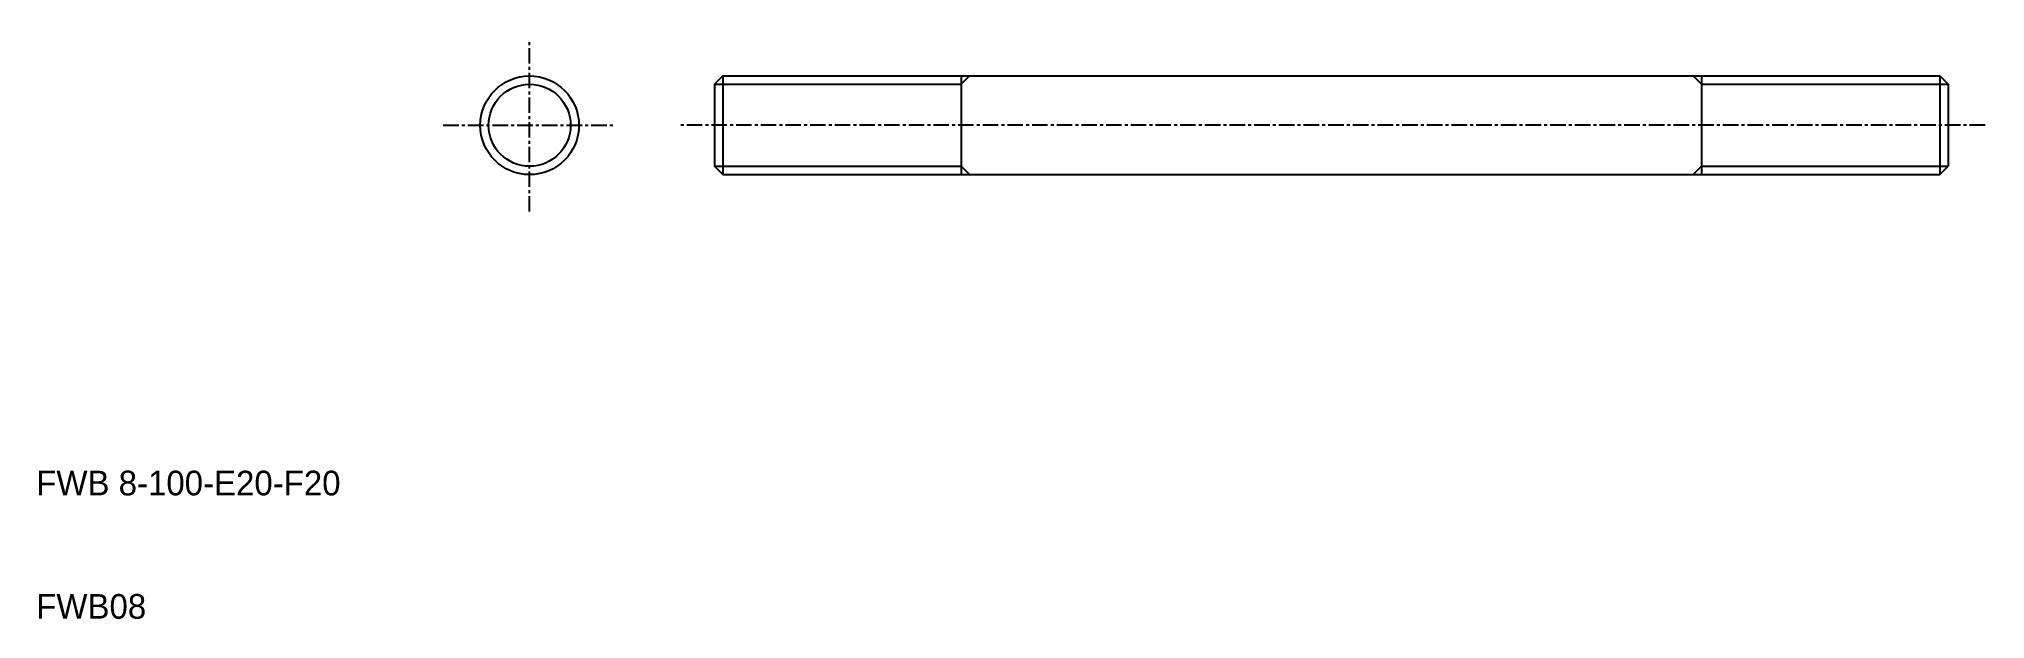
# Model space of a CAD drawing. Extents: x 10 to 168, y 10 to 57.
import ezdxf

# ---------------------------------------------------------------- set-up
doc = ezdxf.new("R2010")
doc.units = 0
doc.linetypes.add('CENTER', pattern=[2, 1.25, -0.25, 0.25, -0.25])
doc.layers.get('0').update_dxf_attribs({"linetype": 'CONTINUOUS'})
doc.layers.add('CENTER', color=1, linetype='CENTER')

msp = doc.modelspace()

# ---------------------------------------------------------------- linework, layer by layer
at = {"color": 7, "linetype": 'CONTINUOUS'}
for p, q in [((65.6765, 54), (65, 53.3235)), ((65.6765, 54), (164.3235, 54)), ((65.6765, 54), (65.6765, 46)), ((85, 54), (85, 46)), ((145, 54), (145, 46)), ((164.3235, 54), (164.3235, 46)), ((164.3235, 54), (165, 53.3235)), ((65, 53.3235), (65, 46.6765)), ((165, 53.3235), (165, 46.6765)), ((65.6765, 46), (65, 46.6765)), ((65.6765, 46), (164.3235, 46)), ((164.3235, 46), (165, 46.6765))]:
    msp.add_line(p, q, dxfattribs=at)
at = {"color": 3, "linetype": 'CONTINUOUS'}
for p, q in [((85.6765, 54), (85, 53.3235)), ((144.3235, 54), (145, 53.3235)), ((65, 53.3235), (85, 53.3235)), ((145, 53.3235), (165, 53.3235)), ((65, 46.6765), (85, 46.6765)), ((85.6765, 46), (85, 46.6765)), ((144.3235, 46), (145, 46.6765)), ((145, 46.6765), (165, 46.6765))]:
    msp.add_line(p, q, dxfattribs=at)
at = {"color": 7, "linetype": 'CONTINUOUS'}
msp.add_circle((50, 50), 4, dxfattribs=at)
at = {"color": 3, "linetype": 'CONTINUOUS'}
msp.add_circle((50, 50), 3.3235, dxfattribs=at)
at = {"layer": 'CENTER', "color": 1, "linetype": 'CENTER'}
for p, q in [((50, 43), (50, 57)), ((43, 50), (57, 50)), ((168, 50), (62, 50))]:
    msp.add_line(p, q, dxfattribs=at)

# ---------------------------------------------------------------- texts
at = {"color": 7, "linetype": 'CONTINUOUS'}
for s, p in [('FWB 8-100-E20-F20', (10, 20)), ('FWB08', (10, 10))]:
    msp.add_text(s, height=2, dxfattribs=at).set_placement(p)

doc.saveas('drawing.dxf')
